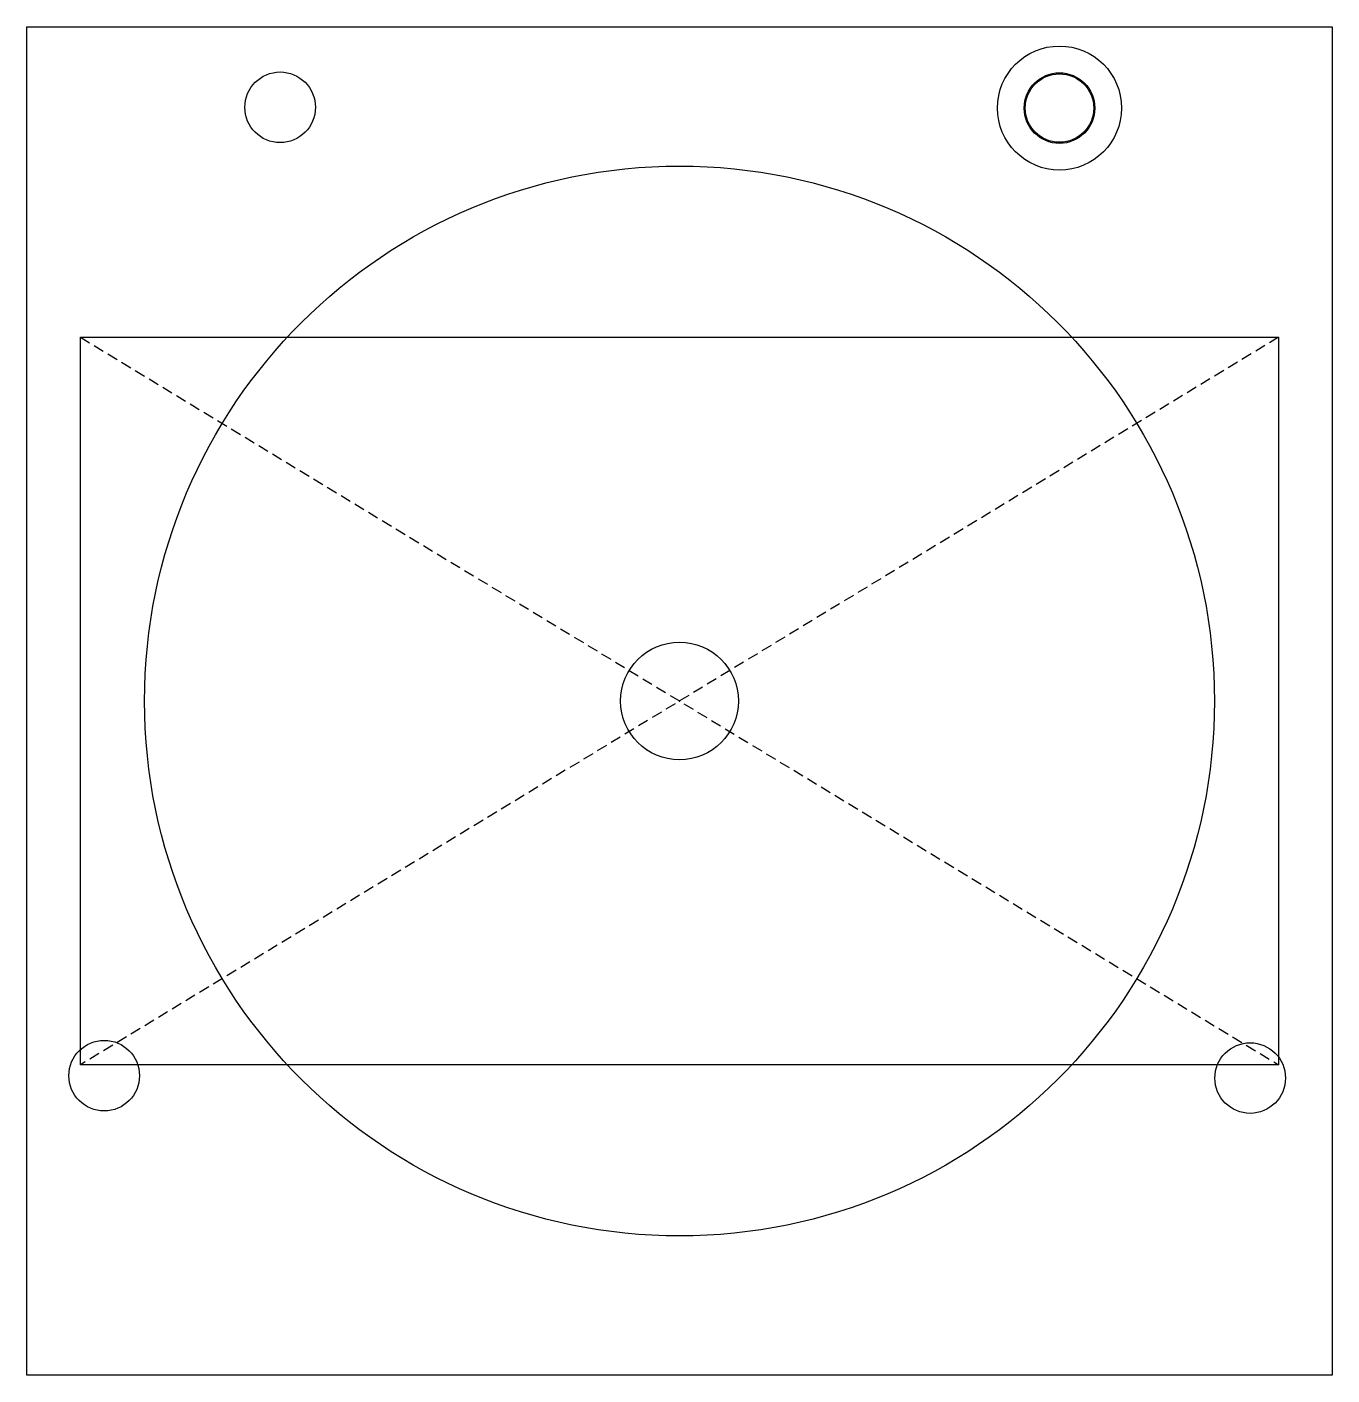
# Model space of a CAD drawing. Header units: millimetres. Extents: x -30.5 to 30.5, y -31.5 to 31.5.
import ezdxf

# ---------------------------------------------------------------- set-up
doc = ezdxf.new("R2010")
doc.units = ezdxf.units.MM
doc.linetypes.add('DASHED', pattern=[0.75, 0.5, -0.25])
doc.layers.get('0').update_dxf_attribs({"linetype": 'CONTINUOUS'})

msp = doc.modelspace()

# ---------------------------------------------------------------- linework, layer by layer
at = {"linetype": 'DASHED'}
for p, q in [((-28, 17), (28, -17)), ((28, 17), (-28, -17))]:
    msp.add_line(p, q, dxfattribs=at)
for points in [[(30.5, -31.5), (-30.5, -31.5), (-30.5, 31.5), (30.5, 31.5)], [(-28, 17), (28, 17), (28, -17), (-28, -17)]]:
    msp.add_lwpolyline(points, close=True)
for centre, radius in [((17.761, 27.709), 2.9), ((-18.667, 27.746), 1.65), ((17.761, 27.709), 1.65), ((17.761, 27.709), 1.6), ((0, 0), 25), ((0, 0), 2.75), ((-26.89, -17.51), 1.65), ((26.673, -17.621), 1.65)]:
    msp.add_circle(centre, radius)
msp.add_point((0, 0))
msp.add_point((0, 0))

doc.saveas('drawing.dxf')
